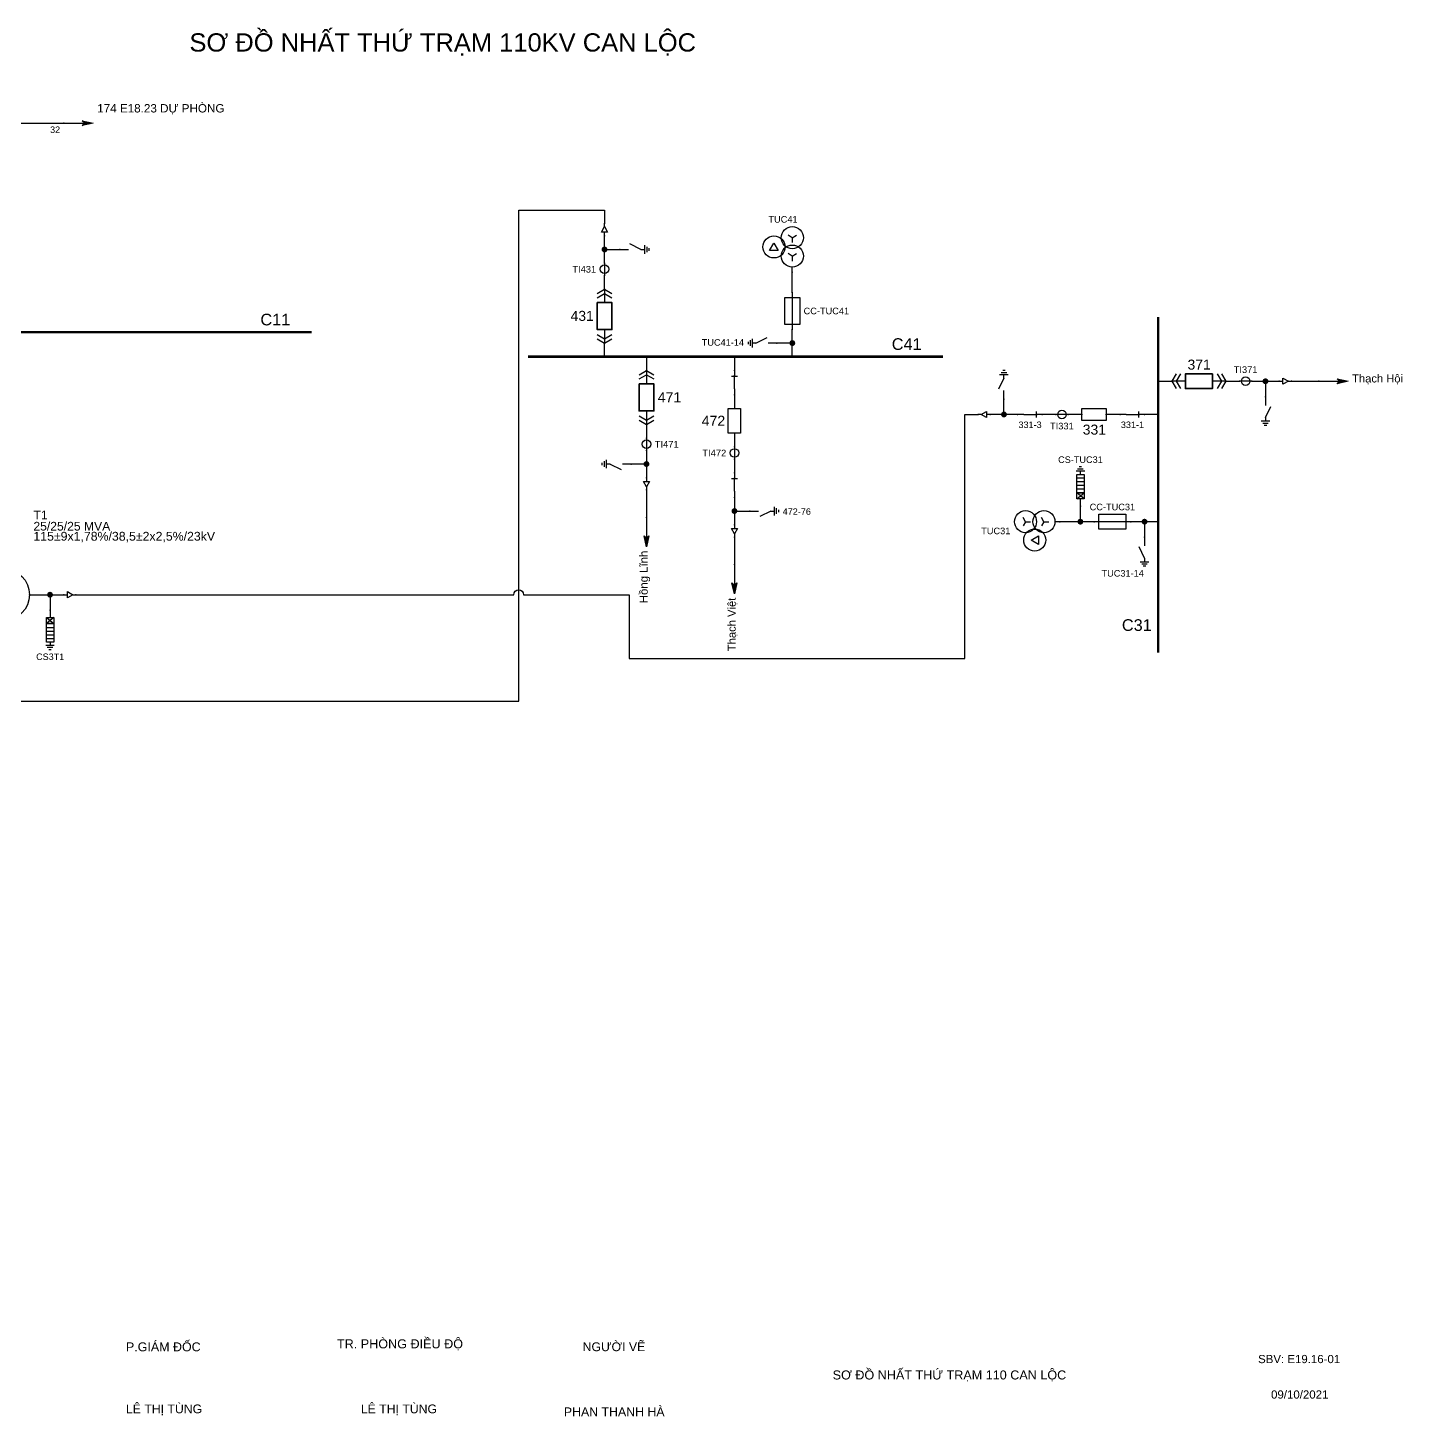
# Model space of a CAD drawing. Header units: millimetres. Extents: x -386 to 411, y 7 to 290.
# Drawn here: x 130.9 to 411.1, y 7 to 290 of the extents above; entities that cross this region are included whole.
import ezdxf

# ---------------------------------------------------------------- set-up
doc = ezdxf.new("R2010")
doc.units = ezdxf.units.MM
for name, color, linetype, lineweight in [('BUSBAR_110KV', 1, 'Continuous', 50), ('BUSBAR_22KV', 5, 'Continuous', 50), ('BUSBAR_35KV', 30, 'Continuous', 50), ('HV_110KV', 1, 'Continuous', 25), ('MV_22KV', 5, 'Continuous', 25), ('MV_35KV', 30, 'Continuous', 25)]:
    doc.layers.add(name, color=color, linetype=linetype, lineweight=lineweight)
doc.layers.add('SYM_PORTS', color=8, linetype='Continuous', plot=False)
doc.layers.add('TEXT', color=7, linetype='Continuous')
doc.styles.add('SLD_TEXT', font='arial.ttf')

# ---------------------------------------------------------------- blocks, each defined once
blk = doc.blocks.new('SYM_LINE_FEEDER_ARROW')
blk.add_hatch(color=7).paths.add_polyline_path([(0, -3), (-0.5, -0.75), (0, -1.25), (0.5, -0.75)])
at = {"lineweight": 25}
blk.add_lwpolyline([(0, 3), (0, -1.25)], dxfattribs=at)
blk.add_lwpolyline([(0, -3), (-0.5, -0.75), (0, -1.25), (0.5, -0.75)], close=True, dxfattribs=at)
at = {"layer": 'SYM_PORTS'}
blk.add_point((0, 3), dxfattribs=at)
blk.add_attdef('LINE_NAME', (1.5, 0), '', height=2)
blk = doc.blocks.new('SYM_TRANSFORMER_3W')
blk.add_hatch(color=7).paths.add_polyline_path([(3.75, 8.25), (3.0125, 6.575), (2.2375, 7.225)])
at = {"lineweight": 25}
for points in [[(-7.75, -5.5), (3.0125, 7.35)], [(-3.25, 4.25), (-8.5, 4.25)], [(-3.25, 4.25), (-4.1125, 3.75)], [(-3.25, 4.25), (-3.25, 5.25)], [(-3.25, 4.25), (-2.3875, 3.75)], [(3.25, 0), (2.3875, -0.5)], [(3.25, 0), (3.25, 1)], [(3.25, 0), (4.1125, -0.5)]]:
    blk.add_lwpolyline(points, dxfattribs=at)
for points in [[(3.75, 8.25), (3.0125, 6.575), (2.2375, 7.225)], [(-4.75, -3), (-1.75, -3), (-3.25, -5.5)]]:
    blk.add_lwpolyline(points, close=True, dxfattribs=at)
at = {"lineweight": 50}
blk.add_circle((-3.25, 4.25), 5.25, dxfattribs=at)
at = {"lineweight": 25}
for centre in [(3.25, 0), (-3.25, -4.25)]:
    blk.add_circle(centre, 5.25, dxfattribs=at)
at = {"layer": 'SYM_PORTS'}
for p in [(-3.25, 9.5), (-8.5, 4.25), (8.5, 0), (-3.25, -9.5)]:
    blk.add_point(p, dxfattribs=at)
blk.add_attdef('DEVICE_CODE', (9.5, 6.5), '', height=2)
at = {"flags": 1}
for tag, p in [('POWER', (9.5, 3.5)), ('VOLTAGE_RATIO', (9.5, 0.5))]:
    blk.add_attdef(tag, p, '', height=2, dxfattribs=at)
blk = doc.blocks.new('SYM_SURGE_ARRESTER')
at = {"lineweight": 25}
for points in [[(0, 4), (0, 2.5)], [(-0.75, 2.5), (0.75, 1.25)], [(0.75, 2.5), (-0.75, 1.25)], [(-0.75, 0.5), (0.75, 0.5)], [(-0.75, -0.25), (0.75, -0.25)], [(-0.75, -1), (0.75, -1)], [(-0.75, -1.75), (0.75, -1.75)], [(0, -2.5), (0, -3.125)], [(-0.875, -3.125), (0.875, -3.125)], [(-0.5625, -3.5625), (0.5625, -3.5625)], [(-0.25, -4), (0.25, -4)]]:
    blk.add_lwpolyline(points, dxfattribs=at)
for points in [[(-0.75, 2.5), (0.75, 2.5), (0.75, 1.25), (-0.75, 1.25)], [(-0.75, 1.25), (0.75, 1.25), (0.75, -2.5), (-0.75, -2.5)]]:
    blk.add_lwpolyline(points, close=True, dxfattribs=at)
at = {"layer": 'SYM_PORTS'}
blk.add_point((0, 4), dxfattribs=at)
blk.add_attdef('DEVICE_CODE', (1.875, 1), '', height=2)
blk = doc.blocks.new('SYM_CABLE_TERMINATION')
at = {"lineweight": 25}
blk.add_lwpolyline([(-0.625, 0.5), (0.625, 0.5), (0, -0.625)], close=True, dxfattribs=at)
for points in [[(0, 1.25), (0, 0.5)], [(0, -0.625), (0, -1.25)]]:
    blk.add_lwpolyline(points, dxfattribs=at)
at = {"layer": 'SYM_PORTS'}
for p in [(0, 1.25), (0, -1.25)]:
    blk.add_point(p, dxfattribs=at)
blk = doc.blocks.new('SYM_DRAWOUT_BREAKER')
at = {"lineweight": 25}
for points in [[(-1.5, 4.625), (0, 5.5), (1.5, 4.625)], [(-1.5, 3.75), (0, 4.625), (1.5, 3.75)], [(0, 5.5), (0, 2.75)], [(0, -2.75), (0, -5.5)], [(-1.5, -3.75), (0, -4.625), (1.5, -3.75)], [(-1.5, -4.625), (0, -5.5), (1.5, -4.625)]]:
    blk.add_lwpolyline(points, dxfattribs=at)
at = {"lineweight": 35}
blk.add_lwpolyline([(-1.5, 2.75), (1.5, 2.75), (1.5, -2.75), (-1.5, -2.75)], close=True, dxfattribs=at)
at = {"layer": 'SYM_PORTS'}
for p in [(0, 5.5), (0, -5.5)]:
    blk.add_point(p, dxfattribs=at)
blk.add_attdef('DEVICE_CODE', (2.5, 2.5), '', height=2)
at = {"flags": 1}
blk.add_attdef('RATING', (2.5, -0.5), '', height=2, dxfattribs=at)
blk = doc.blocks.new('SYM_CURRENT_TRANSFORMER')
at = {"lineweight": 25}
blk.add_lwpolyline([(0, 1.25), (0, -1.25)], dxfattribs=at)
blk.add_circle((0, 0), 0.875, dxfattribs=at)
at = {"layer": 'SYM_PORTS'}
for p in [(0, 1.25), (0, -1.25)]:
    blk.add_point(p, dxfattribs=at)
blk.add_attdef('DEVICE_CODE', (1.875, -1.75), '', height=2)
at = {"flags": 1}
blk.add_attdef('RATIO', (1.875, -4.75), '', height=2, dxfattribs=at)
blk = doc.blocks.new('SYM_EARTHING_SWITCH_OPEN')
at = {"lineweight": 25}
for points in [[(0, 3), (0, 1.25)], [(0, -1.25), (-1.125, 1)], [(-0.875, -2), (0.875, -2)], [(-0.5625, -2.4375), (0.5625, -2.4375)], [(0, -1.25), (0, -2)], [(-0.25, -2.875), (0.25, -2.875)]]:
    blk.add_lwpolyline(points, dxfattribs=at)
at = {"layer": 'SYM_PORTS'}
blk.add_point((0, 3), dxfattribs=at)
blk.add_attdef('DEVICE_CODE', (1.875, 0), '', height=2)
blk = doc.blocks.new('SYM_DISCONNECTOR_CLOSED')
at = {"lineweight": 25}
for points in [[(-0.625, 1.25), (0.625, 1.25)], [(0, 2.5), (0, 1.25)], [(0, -1.25), (0, 1.5)], [(0, -1.25), (0, -2.5)]]:
    blk.add_lwpolyline(points, dxfattribs=at)
at = {"layer": 'SYM_PORTS'}
for p in [(0, 2.5), (0, -2.5)]:
    blk.add_point(p, dxfattribs=at)
blk.add_attdef('DEVICE_CODE', (1.625, -0.5), '', height=2)
blk = doc.blocks.new('SYM_CIRCUIT_BREAKER')
at = {"lineweight": 25}
blk.add_lwpolyline([(-1.25, 2.5), (1.25, 2.5), (1.25, -2.5), (-1.25, -2.5)], close=True, dxfattribs=at)
at = {"layer": 'SYM_PORTS'}
for p in [(0, 2.5), (0, -2.5)]:
    blk.add_point(p, dxfattribs=at)
blk.add_attdef('DEVICE_CODE', (2.25, -0.5), '', height=2)
at = {"flags": 1}
blk.add_attdef('RATING', (2.25, -3.5), '', height=2, dxfattribs=at)
blk = doc.blocks.new('SYM_FUSE_DISCONNECTOR')
at = {"lineweight": 25}
blk.add_lwpolyline([(0, 3.75), (0, -3.75)], dxfattribs=at)
blk.add_lwpolyline([(-1.5, 2.75), (1.5, 2.75), (1.5, -2.75), (-1.5, -2.75)], close=True, dxfattribs=at)
at = {"layer": 'SYM_PORTS'}
for p in [(0, 3.75), (0, -3.75)]:
    blk.add_point(p, dxfattribs=at)
blk.add_attdef('DEVICE_CODE', (2.5, 0.75), '', height=2)
at = {"flags": 1}
blk.add_attdef('RATING', (2.5, -2.25), '', height=2, dxfattribs=at)
blk = doc.blocks.new('SYM_VOLTAGE_TRANSFORMER')
at = {"lineweight": 25}
for points in [[(0, 4.625), (0, 3.625)], [(0, 1.375), (-0.8625, 0.875)], [(0, 1.375), (0, 2.375)], [(0, 1.375), (0.8625, 0.875)], [(0, -2.375), (-0.8625, -2.875)], [(0, -2.375), (0, -1.375)], [(0, -2.375), (0.8625, -2.875)]]:
    blk.add_lwpolyline(points, dxfattribs=at)
blk.add_lwpolyline([(2.875, 0.25), (4.625, 0.25), (3.75, -1.25)], close=True, dxfattribs=at)
for centre in [(0, 1.375), (3.75, -0.5), (0, -2.375)]:
    blk.add_circle(centre, 2.25, dxfattribs=at)
at = {"layer": 'SYM_PORTS'}
blk.add_point((0, 4.625), dxfattribs=at)
blk.add_attdef('DEVICE_CODE', (7, 1.625), '', height=2)
at = {"flags": 1}
blk.add_attdef('RATIO', (7, -1.375), '', height=2, dxfattribs=at)

msp = doc.modelspace()

# ---------------------------------------------------------------- hatches: boundary and pattern name
at = {"layer": 'MV_22KV'}
h = msp.add_hatch(color=7, dxfattribs=at)
edge = h.paths.add_edge_path()
edge.add_arc((248.5, 244.82), 0.6, 0, 360)
h = msp.add_hatch(color=7, dxfattribs=at)
edge = h.paths.add_edge_path()
edge.add_arc((286.78, 225.74), 0.6, 0, 360)
h = msp.add_hatch(color=7, dxfattribs=at)
edge = h.paths.add_edge_path()
edge.add_arc((257.05, 201.09), 0.6, 0, 360)
h = msp.add_hatch(color=7, dxfattribs=at)
edge = h.paths.add_edge_path()
edge.add_arc((274.98, 191.51), 0.6, 0, 360)
at = {"layer": 'MV_35KV'}
h = msp.add_hatch(color=7, dxfattribs=at)
edge = h.paths.add_edge_path()
edge.add_arc((383.23, 217.96), 0.6, 0, 360)
h = msp.add_hatch(color=7, dxfattribs=at)
edge = h.paths.add_edge_path()
edge.add_arc((329.92, 211.19), 0.6, 0, 360)
h = msp.add_hatch(color=7, dxfattribs=at)
edge = h.paths.add_edge_path()
edge.add_arc((345.5, 189.34), 0.6, 0, 360)
h = msp.add_hatch(color=7, dxfattribs=at)
edge = h.paths.add_edge_path()
edge.add_arc((358.58, 189.34), 0.6, 0, 360)
h = msp.add_hatch(color=7, dxfattribs=at)
edge = h.paths.add_edge_path()
edge.add_arc((135.46, 174.46), 0.6, 0, 360)

# ---------------------------------------------------------------- linework, layer by layer
at = {"layer": 'BUSBAR_110KV', "const_width": 0.513}
msp.add_lwpolyline([(58, 227.96), (188.78, 227.96)], dxfattribs=at)
at = {"layer": 'BUSBAR_22KV', "const_width": 0.513}
msp.add_lwpolyline([(232.91, 222.96), (317.47, 222.96)], dxfattribs=at)
at = {"layer": 'BUSBAR_35KV', "const_width": 0.513}
msp.add_lwpolyline([(361.37, 231.05), (361.37, 162.68)], dxfattribs=at)
at = {"layer": 'HV_110KV'}
msp.add_lwpolyline([(121.54, 270.56), (138.28, 270.56)], dxfattribs=at)
at = {"layer": 'MV_22KV'}
for points in [[(119.52, 155.49), (119.52, 152.79), (231, 152.79), (231, 252.81), (248.5, 252.81), (248.5, 250.11)], [(248.5, 244.82), (248.5, 247.61)], [(248.5, 242.03), (248.5, 244.82)], [(248.5, 244.82), (251.65, 244.82)], [(248.5, 236.74), (248.5, 239.53)], [(286.78, 236.03), (286.78, 240.22)], [(286.78, 225.74), (286.78, 228.53)], [(248.5, 222.96), (248.5, 225.74)], [(286.78, 225.74), (283.62, 225.74)], [(286.78, 222.96), (286.78, 225.74)], [(257.05, 222.96), (257.05, 220.17)], [(274.98, 222.96), (274.98, 220.17)], [(274.98, 215.17), (274.98, 212.38)], [(257.05, 209.17), (257.05, 206.38)], [(274.98, 207.38), (274.98, 204.59)], [(257.05, 203.88), (257.05, 201.09)], [(257.05, 201.09), (253.9, 201.09)], [(257.05, 201.09), (257.05, 198.3)], [(274.98, 202.09), (274.98, 199.3)], [(257.05, 195.8), (257.05, 190.22)], [(274.98, 194.3), (274.98, 191.51)], [(274.98, 191.51), (278.14, 191.51)], [(274.98, 191.51), (274.98, 188.72)], [(274.98, 186.22), (274.98, 180.64)]]:
    msp.add_lwpolyline(points, dxfattribs=at)
at = {"layer": 'MV_35KV'}
for points in [[(361.37, 217.96), (364.15, 217.96)], [(375.15, 217.96), (377.94, 217.96)], [(380.44, 217.96), (383.23, 217.96)], [(383.23, 217.96), (383.23, 214.8)], [(383.23, 217.96), (386.02, 217.96)], [(388.52, 217.96), (394.1, 217.96)], [(329.92, 211.19), (329.92, 214.34)], [(329.92, 211.19), (327.13, 211.19)], [(332.71, 211.19), (329.92, 211.19)], [(340.5, 211.19), (337.71, 211.19)], [(345.79, 211.19), (343, 211.19)], [(353.58, 211.19), (350.79, 211.19)], [(361.37, 211.19), (358.58, 211.19)], [(345.5, 189.34), (345.5, 192.49)], [(345.5, 189.34), (341.31, 189.34)], [(348.29, 189.34), (345.5, 189.34)], [(358.58, 189.34), (355.79, 189.34)], [(361.37, 189.34), (358.58, 189.34)], [(358.58, 189.34), (358.58, 186.19)], [(131.27, 174.46), (135.46, 174.46)], [(135.46, 174.46), (135.46, 171.31)], [(135.46, 174.46), (138.25, 174.46)]]:
    msp.add_lwpolyline(points, dxfattribs=at)
msp.add_lwpolyline([(140.75, 174.46), (143.45, 174.46), (230, 174.46, -1), (232, 174.46), (253.5, 174.46), (253.5, 161.49), (321.93, 161.49), (321.93, 211.19), (324.63, 211.19)], format="xyb", dxfattribs=at)

# ---------------------------------------------------------------- block references
at = {"layer": 'HV_110KV', "rotation": 90}
msp.add_blockref('SYM_LINE_FEEDER_ARROW', (141.28, 270.56), dxfattribs=at)
at = {"layer": 'HV_110KV'}
ref = msp.add_blockref('SYM_TRANSFORMER_3W', (122.77, 174.46), dxfattribs=at)
ref.add_attrib('DEVICE_CODE', 'T1', (132.07, 189.8), dxfattribs={"layer": 'TEXT', "height": 1.794, "style": 'SLD_TEXT'})
at = {"layer": 'MV_22KV', "rotation": 180}
msp.add_blockref('SYM_CABLE_TERMINATION', (248.5, 248.86), dxfattribs=at)
at = {"layer": 'MV_22KV'}
ref = msp.add_blockref('SYM_VOLTAGE_TRANSFORMER', (286.78, 244.84), dxfattribs=dict(at, rotation=180))
ref.add_attrib('DEVICE_CODE', 'TUC41', (281.91, 250.28), dxfattribs={"layer": 'TEXT', "height": 1.344, "style": 'SLD_TEXT'})
ref = msp.add_blockref('SYM_EARTHING_SWITCH_OPEN', (254.65, 244.82), dxfattribs=dict(at, xscale=-1, rotation=90))
ref.add_attrib('DEVICE_CODE', '431-38', (258.33, 244.31), dxfattribs={"layer": 'TEXT', "extrusion": (0, 0, -1), "height": 1.32, "style": 'SLD_TEXT'})
ref = msp.add_blockref('SYM_CURRENT_TRANSFORMER', (248.5, 240.78), dxfattribs=at)
ref.add_attrib('DEVICE_CODE', 'TI431', (241.95, 240.11), dxfattribs={"layer": 'TEXT', "height": 1.353, "style": 'SLD_TEXT'})
ref = msp.add_blockref('SYM_DRAWOUT_BREAKER', (248.5, 231.24), dxfattribs=at)
ref.add_attrib('DEVICE_CODE', '431', (241.58, 230.27), dxfattribs={"layer": 'TEXT', "height": 2.033, "style": 'SLD_TEXT'})
ref = msp.add_blockref('SYM_FUSE_DISCONNECTOR', (286.78, 232.28), dxfattribs=at)
ref.add_attrib('DEVICE_CODE', 'CC-TUC41', (289.08, 231.61), dxfattribs={"layer": 'TEXT', "height": 1.342, "style": 'SLD_TEXT'})
ref = msp.add_blockref('SYM_EARTHING_SWITCH_OPEN', (280.62, 225.74), dxfattribs=dict(at, rotation=270))
ref.add_attrib('DEVICE_CODE', 'TUC41-14', (268.31, 225.2), dxfattribs={"layer": 'TEXT', "height": 1.339, "style": 'SLD_TEXT'})
ref = msp.add_blockref('SYM_DISCONNECTOR_CLOSED', (274.98, 217.67), dxfattribs=dict(at, xscale=-1))
ref.add_attrib('DEVICE_CODE', '472-1', (268.91, 217.01), dxfattribs={"layer": 'TEXT', "extrusion": (0, 0, -1), "height": 1.336, "style": 'SLD_TEXT'})
ref = msp.add_blockref('SYM_DRAWOUT_BREAKER', (257.05, 214.67), dxfattribs=at)
ref.add_attrib('DEVICE_CODE', '471', (259.35, 213.67), dxfattribs={"layer": 'TEXT', "height": 2.051, "style": 'SLD_TEXT'})
ref = msp.add_blockref('SYM_CIRCUIT_BREAKER', (274.98, 209.88), dxfattribs=at)
ref.add_attrib('DEVICE_CODE', '472', (268.31, 208.88), dxfattribs={"layer": 'TEXT', "height": 2.051, "style": 'SLD_TEXT'})
ref = msp.add_blockref('SYM_CURRENT_TRANSFORMER', (257.05, 205.13), dxfattribs=at)
ref.add_attrib('DEVICE_CODE', 'TI471', (258.73, 204.44), dxfattribs={"layer": 'TEXT', "height": 1.367, "style": 'SLD_TEXT'})
ref = msp.add_blockref('SYM_CURRENT_TRANSFORMER', (274.98, 203.34), dxfattribs=at)
ref.add_attrib('DEVICE_CODE', 'TI472', (268.43, 202.65), dxfattribs={"layer": 'TEXT', "height": 1.367, "style": 'SLD_TEXT'})
ref = msp.add_blockref('SYM_EARTHING_SWITCH_OPEN', (250.9, 201.09), dxfattribs=dict(at, xscale=-1, rotation=270))
ref.add_attrib('DEVICE_CODE', '471-76', (241.58, 200.32), dxfattribs={"layer": 'TEXT', "extrusion": (0, 0, -1), "height": 1.323, "style": 'SLD_TEXT'})
ref = msp.add_blockref('SYM_DISCONNECTOR_CLOSED', (274.98, 196.8), dxfattribs=dict(at, xscale=-1))
ref.add_attrib('DEVICE_CODE', '472-7', (268.91, 196.15), dxfattribs={"layer": 'TEXT', "extrusion": (0, 0, -1), "height": 1.336, "style": 'SLD_TEXT'})
for name, p in [('SYM_CABLE_TERMINATION', (257.05, 197.05)), ('SYM_LINE_FEEDER_ARROW', (257.05, 187.22)), ('SYM_CABLE_TERMINATION', (274.98, 187.47)), ('SYM_LINE_FEEDER_ARROW', (274.98, 177.64))]:
    msp.add_blockref(name, p, dxfattribs=at)
ref = msp.add_blockref('SYM_EARTHING_SWITCH_OPEN', (281.14, 191.51), dxfattribs=dict(at, rotation=90))
ref.add_attrib('DEVICE_CODE', '472-76', (284.81, 190.74), dxfattribs={"layer": 'TEXT', "height": 1.323, "style": 'SLD_TEXT'})
at = {"layer": 'MV_35KV'}
ref = msp.add_blockref('SYM_EARTHING_SWITCH_OPEN', (329.92, 217.34), dxfattribs=dict(at, xscale=-1, rotation=180))
ref.add_attrib('DEVICE_CODE', '331-38', (326.97, 221.06), dxfattribs={"layer": 'TEXT', "extrusion": (0, 0, -1), "height": 1.32, "style": 'SLD_TEXT'})
ref = msp.add_blockref('SYM_DRAWOUT_BREAKER', (369.65, 217.96), dxfattribs=dict(at, rotation=270))
ref.add_attrib('DEVICE_CODE', '371', (367.34, 220.34), dxfattribs={"layer": 'TEXT', "height": 2.033, "style": 'SLD_TEXT'})
ref = msp.add_blockref('SYM_CURRENT_TRANSFORMER', (379.19, 217.96), dxfattribs=dict(at, rotation=270))
ref.add_attrib('DEVICE_CODE', 'TI371', (376.76, 219.65), dxfattribs={"layer": 'TEXT', "height": 1.356, "style": 'SLD_TEXT'})
for name, p, rotation in [('SYM_CABLE_TERMINATION', (387.27, 217.96), 90), ('SYM_LINE_FEEDER_ARROW', (397.1, 217.96), 90), ('SYM_CABLE_TERMINATION', (325.88, 211.19), 270), ('SYM_CABLE_TERMINATION', (139.5, 174.46), 90)]:
    msp.add_blockref(name, p, dxfattribs=dict(at, rotation=rotation))
ref = msp.add_blockref('SYM_EARTHING_SWITCH_OPEN', (383.23, 211.8), dxfattribs=dict(at, xscale=-1))
ref.add_attrib('DEVICE_CODE', '371-76', (380.53, 206.8), dxfattribs={"layer": 'TEXT', "extrusion": (0, 0, -1), "height": 1.323, "style": 'SLD_TEXT'})
ref = msp.add_blockref('SYM_CIRCUIT_BREAKER', (348.29, 211.19), dxfattribs=dict(at, rotation=270))
ref.add_attrib('DEVICE_CODE', '331', (345.98, 207.09), dxfattribs={"layer": 'TEXT', "height": 2.033, "style": 'SLD_TEXT'})
ref = msp.add_blockref('SYM_DISCONNECTOR_CLOSED', (335.21, 211.19), dxfattribs=dict(at, rotation=270))
ref.add_attrib('DEVICE_CODE', '331-3', (332.88, 208.43), dxfattribs={"layer": 'TEXT', "height": 1.322, "style": 'SLD_TEXT'})
ref = msp.add_blockref('SYM_CURRENT_TRANSFORMER', (341.75, 211.19), dxfattribs=dict(at, rotation=270))
ref.add_attrib('DEVICE_CODE', 'TI331', (339.31, 208.15), dxfattribs={"layer": 'TEXT', "height": 1.353, "style": 'SLD_TEXT'})
ref = msp.add_blockref('SYM_DISCONNECTOR_CLOSED', (356.08, 211.19), dxfattribs=dict(at, rotation=270))
ref.add_attrib('DEVICE_CODE', '331-1', (353.75, 208.43), dxfattribs={"layer": 'TEXT', "height": 1.322, "style": 'SLD_TEXT'})
ref = msp.add_blockref('SYM_SURGE_ARRESTER', (345.5, 196.49), dxfattribs=dict(at, rotation=180))
ref.add_attrib('DEVICE_CODE', 'CS-TUC31', (340.96, 201.32), dxfattribs={"layer": 'TEXT', "height": 1.333, "style": 'SLD_TEXT'})
ref = msp.add_blockref('SYM_FUSE_DISCONNECTOR', (352.04, 189.34), dxfattribs=dict(at, rotation=270))
ref.add_attrib('DEVICE_CODE', 'CC-TUC31', (347.39, 191.66), dxfattribs={"layer": 'TEXT', "height": 1.342, "style": 'SLD_TEXT'})
ref = msp.add_blockref('SYM_VOLTAGE_TRANSFORMER', (336.69, 189.34), dxfattribs=dict(at, rotation=270))
ref.add_attrib('DEVICE_CODE', 'TUC31', (325.28, 186.79), dxfattribs={"layer": 'TEXT', "height": 1.344, "style": 'SLD_TEXT'})
ref = msp.add_blockref('SYM_EARTHING_SWITCH_OPEN', (358.58, 183.19), dxfattribs=at)
ref.add_attrib('DEVICE_CODE', 'TUC31-14', (349.81, 178.15), dxfattribs={"layer": 'TEXT', "height": 1.339, "style": 'SLD_TEXT'})
ref = msp.add_blockref('SYM_SURGE_ARRESTER', (135.46, 167.31), dxfattribs=at)
ref.add_attrib('DEVICE_CODE', 'CS3T1', (132.63, 161.16), dxfattribs={"layer": 'TEXT', "height": 1.318, "style": 'SLD_TEXT'})

# ---------------------------------------------------------------- texts
at = {"layer": 'TEXT', "attachment_point": 7, "style": 'SLD_TEXT'}
for s, insert, char_height in [('SƠ ĐỒ NHẤT THỨ TRẠM 110KV CAN LỘC', (163.88, 284.33), 3.7186), ('174 E18.23 DỰ PHÒNG', (145.08, 272.36), 1.7016), ('32', (135.48, 268.55), 1.312), ('C11', (178.35, 229.31), 2.377), ('C41', (307.05, 224.31), 2.377), ('Thạch Hội', (400.9, 217.35), 1.628), ('25/25/25 MVA', (132.07, 187.51), 1.7697), ('115±9x1,78%/38,5±2x2,5%/23kV', (132.07, 185.14), 1.7946), ('C31', (353.96, 167.05), 2.377), ('P.GIÁM ĐỐC', (150.94, 20.25), 1.817), ('TR. PHÒNG ĐIỀU ĐỘ', (193.95, 20.47), 1.8403), ('NGƯỜI VẼ', (244.03, 20.28), 1.793), ('SBV: E19.16-01', (381.73, 17.84), 1.6699), ('SƠ ĐỒ NHẤT THỨ TRẠM 110 CAN LỘC', (295, 14.13), 1.838), ('09/10/2021', (384.37, 10.61), 1.672), ('LÊ THỊ TÙNG', (150.94, 7.25), 1.7872), ('LÊ THỊ TÙNG', (198.82, 7.25), 1.7872), ('PHAN THANH HÀ', (240.21, 7.04), 1.7991)]:
    msp.add_mtext(s, dxfattribs=dict(at, insert=insert, char_height=char_height))
at = {"layer": 'TEXT', "attachment_point": 7, "rotation": 90, "style": 'SLD_TEXT'}
for s, insert, char_height in [('Hồng Lĩnh', (257.8, 172.73), 1.659), ('Thạch Việt', (275.6, 162.96), 1.631)]:
    msp.add_mtext(s, dxfattribs=dict(at, insert=insert, char_height=char_height))

doc.saveas('drawing.dxf')
